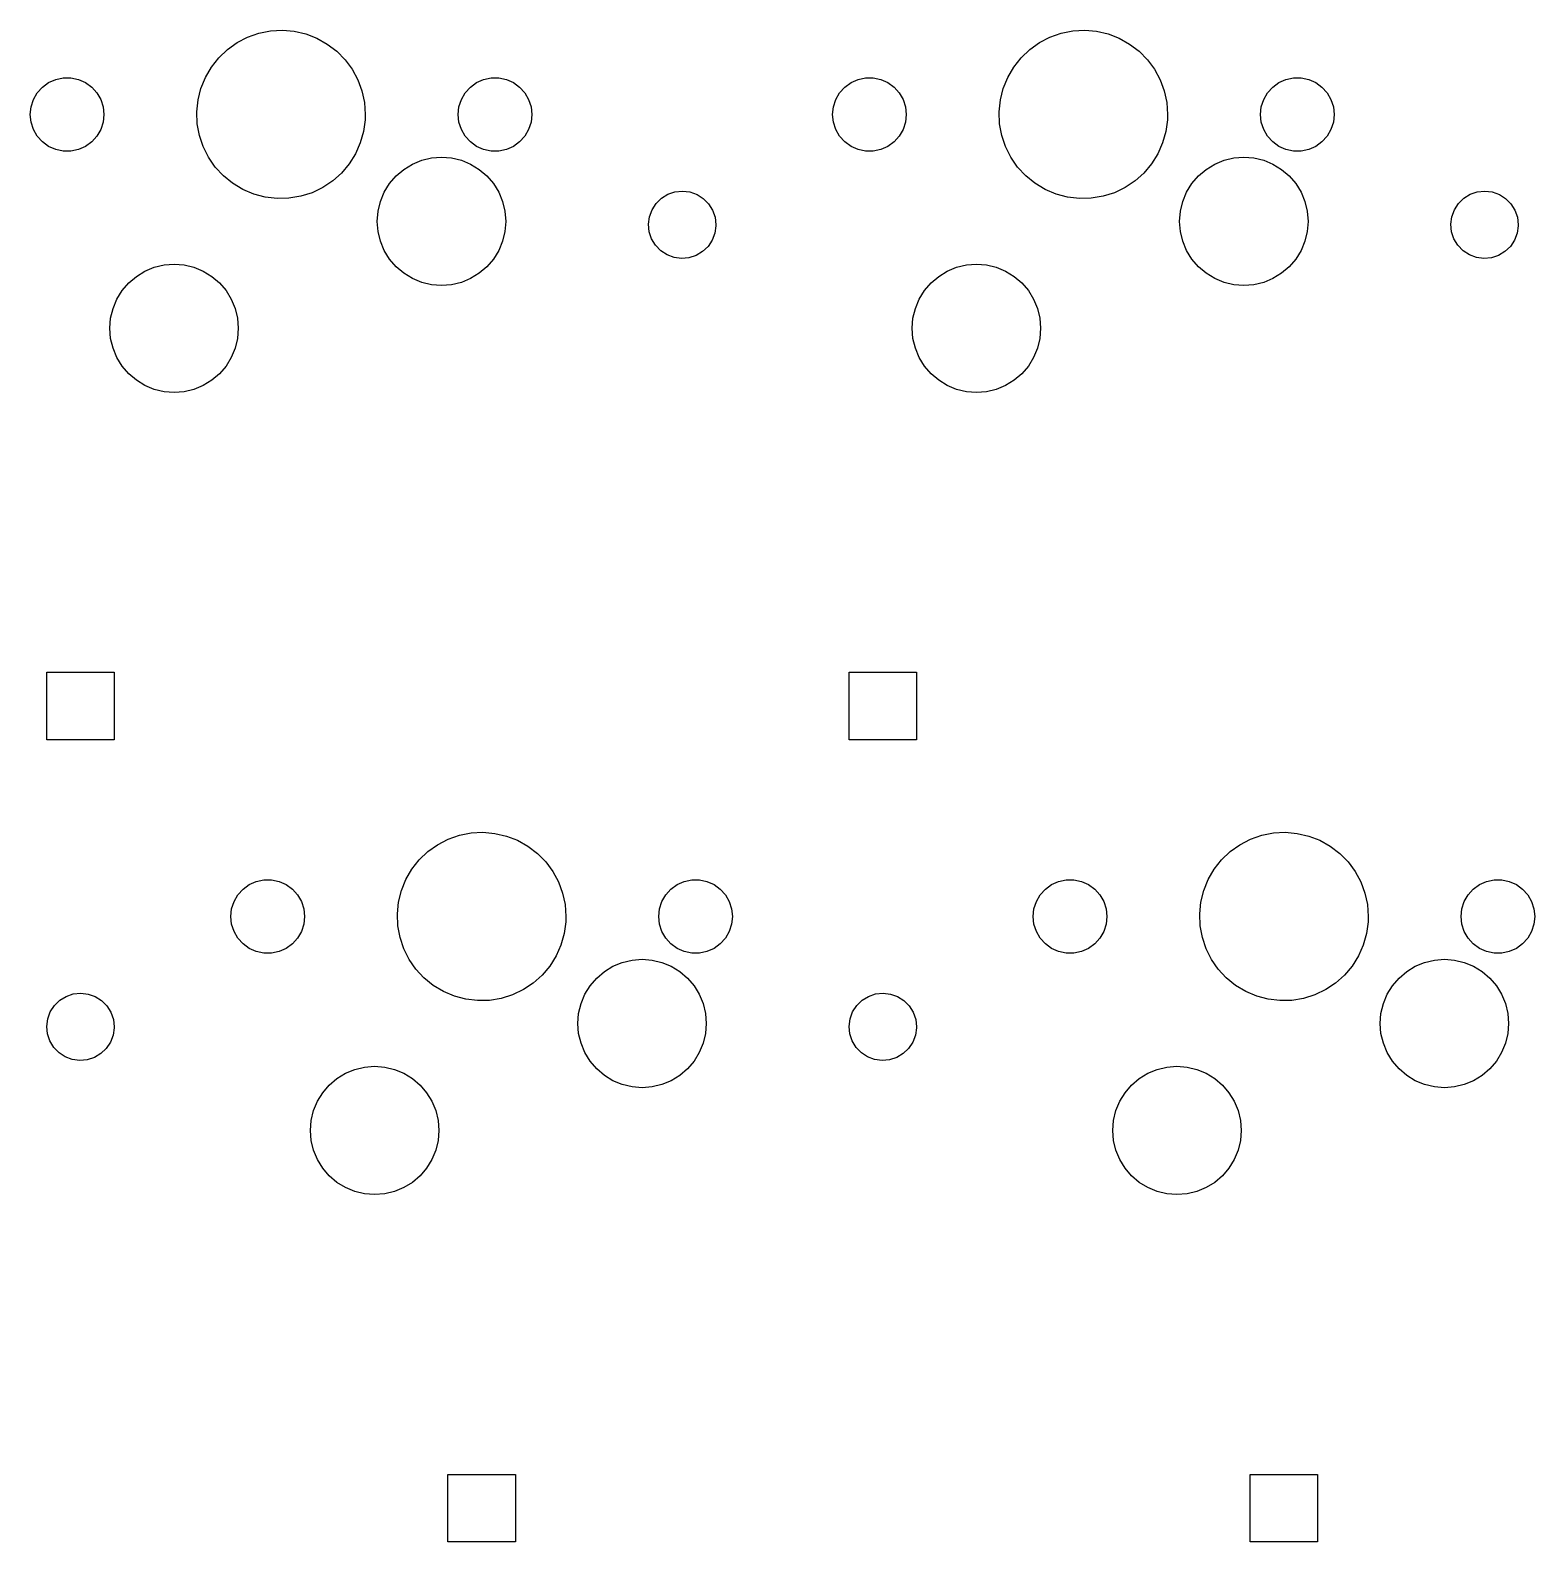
# Model space of a CAD drawing. Extents: x 64 to 386, y -179 to -50.
# Drawn here: x 180.85 to 216.58, y -113.75 to -77.85 of the extents above; entities that cross this region are included whole.
import ezdxf

# ---------------------------------------------------------------- set-up
doc = ezdxf.new("R2010")
doc.units = 0
doc.layers.add('BLACK', color=7, linetype='CONTINUOUS')

msp = doc.modelspace()

# ---------------------------------------------------------------- linework, layer by layer
at = {"layer": 'BLACK', "linetype": 'CONTINUOUS'}
for p, q in [((186.282, -77.9209), (186.559, -77.8658)), ((186.559, -77.8658), (186.841, -77.8502)), ((186.841, -77.8502), (187.123, -77.8746)), ((187.123, -77.8746), (187.398, -77.9384)), ((205.332, -77.9209), (205.609, -77.8658)), ((205.609, -77.8658), (205.891, -77.8502)), ((205.891, -77.8502), (206.173, -77.8746)), ((206.173, -77.8746), (206.448, -77.9384)), ((185.535, -78.309), (185.765, -78.1447)), ((185.765, -78.1447), (186.016, -78.0145)), ((186.016, -78.0145), (186.282, -77.9209)), ((187.398, -77.9384), (187.662, -78.0403)), ((187.662, -78.0403), (187.908, -78.1784)), ((187.908, -78.1784), (188.133, -78.3498)), ((204.585, -78.309), (204.815, -78.1447)), ((204.815, -78.1447), (205.066, -78.0145)), ((205.066, -78.0145), (205.332, -77.9209)), ((206.448, -77.9384), (206.712, -78.0403)), ((206.712, -78.0403), (206.958, -78.1784)), ((206.958, -78.1784), (207.183, -78.3498)), ((185.156, -78.7258), (185.331, -78.504)), ((185.331, -78.504), (185.535, -78.309)), ((188.133, -78.3498), (188.331, -78.5511)), ((188.331, -78.5511), (188.499, -78.7783)), ((204.206, -78.7258), (204.381, -78.504)), ((204.381, -78.504), (204.585, -78.309)), ((207.183, -78.3498), (207.381, -78.5511)), ((207.381, -78.5511), (207.549, -78.7783)), ((184.908, -79.232), (185.014, -78.9701)), ((185.014, -78.9701), (185.156, -78.7258)), ((188.499, -78.7783), (188.633, -79.027)), ((203.958, -79.232), (204.064, -78.9701)), ((204.064, -78.9701), (204.206, -78.7258)), ((207.549, -78.7783), (207.683, -79.027)), ((180.931, -79.4941), (181.022, -79.3357)), ((181.022, -79.3357), (181.145, -79.1997)), ((181.145, -79.1997), (181.292, -79.0922)), ((181.292, -79.0922), (181.46, -79.0178)), ((181.46, -79.0178), (181.639, -78.9798)), ((181.639, -78.9798), (181.821, -78.9798)), ((181.821, -78.9798), (182, -79.0178)), ((182, -79.0178), (182.167, -79.0922)), ((182.167, -79.0922), (182.315, -79.1997)), ((182.315, -79.1997), (182.438, -79.3357)), ((182.438, -79.3357), (182.529, -79.4941)), ((184.84, -79.5061), (184.908, -79.232)), ((188.633, -79.027), (188.731, -79.292)), ((188.731, -79.292), (188.79, -79.5682)), ((191.091, -79.4941), (191.182, -79.3357)), ((191.182, -79.3357), (191.305, -79.1997)), ((191.305, -79.1997), (191.452, -79.0922)), ((191.452, -79.0922), (191.62, -79.0178)), ((191.62, -79.0178), (191.799, -78.9798)), ((191.799, -78.9798), (191.981, -78.9798)), ((191.981, -78.9798), (192.16, -79.0178)), ((192.16, -79.0178), (192.327, -79.0922)), ((192.327, -79.0922), (192.475, -79.1997)), ((192.475, -79.1997), (192.598, -79.3357)), ((192.598, -79.3357), (192.689, -79.4941)), ((199.981, -79.4941), (200.072, -79.3357)), ((200.072, -79.3357), (200.195, -79.1997)), ((200.195, -79.1997), (200.343, -79.0922)), ((200.343, -79.0922), (200.51, -79.0178)), ((200.51, -79.0178), (200.689, -78.9798)), ((200.689, -78.9798), (200.871, -78.9798)), ((200.871, -78.9798), (201.05, -79.0178)), ((201.05, -79.0178), (201.218, -79.0922)), ((201.218, -79.0922), (201.365, -79.1997)), ((201.365, -79.1997), (201.488, -79.3357)), ((201.488, -79.3357), (201.579, -79.4941)), ((203.89, -79.5061), (203.958, -79.232)), ((207.683, -79.027), (207.781, -79.292)), ((207.781, -79.292), (207.84, -79.5682)), ((210.141, -79.4941), (210.232, -79.3357)), ((210.232, -79.3357), (210.355, -79.1997)), ((210.355, -79.1997), (210.502, -79.0922)), ((210.502, -79.0922), (210.67, -79.0178)), ((210.67, -79.0178), (210.849, -78.9798)), ((210.849, -78.9798), (211.031, -78.9798)), ((211.031, -78.9798), (211.21, -79.0178)), ((211.21, -79.0178), (211.377, -79.0922)), ((211.377, -79.0922), (211.525, -79.1997)), ((211.525, -79.1997), (211.648, -79.3357)), ((211.648, -79.3357), (211.739, -79.4941)), ((180.855, -79.85), (180.874, -79.6681)), ((180.874, -79.6681), (180.931, -79.4941)), ((182.529, -79.4941), (182.586, -79.6681)), ((182.586, -79.6681), (182.605, -79.85)), ((184.811, -79.7872), (184.84, -79.5061)), ((188.79, -79.5682), (188.81, -79.85)), ((191.015, -79.85), (191.034, -79.6681)), ((191.034, -79.6681), (191.091, -79.4941)), ((192.689, -79.4941), (192.746, -79.6681)), ((192.746, -79.6681), (192.765, -79.85)), ((199.905, -79.85), (199.924, -79.6681)), ((199.924, -79.6681), (199.981, -79.4941)), ((201.579, -79.4941), (201.636, -79.6681)), ((201.636, -79.6681), (201.655, -79.85)), ((203.861, -79.7872), (203.89, -79.5061)), ((207.84, -79.5682), (207.86, -79.85)), ((210.065, -79.85), (210.084, -79.6681)), ((210.084, -79.6681), (210.141, -79.4941)), ((211.739, -79.4941), (211.796, -79.6681)), ((211.796, -79.6681), (211.815, -79.85)), ((180.874, -80.0319), (180.855, -79.85)), ((180.931, -80.2059), (180.874, -80.0319)), ((182.586, -80.0319), (182.529, -80.2059)), ((182.605, -79.85), (182.586, -80.0319)), ((184.822, -80.0695), (184.811, -79.7872)), ((188.806, -79.9756), (188.768, -80.2556)), ((188.81, -79.85), (188.806, -79.9756)), ((191.034, -80.0319), (191.015, -79.85)), ((191.091, -80.2059), (191.034, -80.0319)), ((192.746, -80.0319), (192.689, -80.2059)), ((192.765, -79.85), (192.746, -80.0319)), ((199.924, -80.0319), (199.905, -79.85)), ((199.981, -80.2059), (199.924, -80.0319)), ((201.636, -80.0319), (201.579, -80.2059)), ((201.655, -79.85), (201.636, -80.0319)), ((203.872, -80.0695), (203.861, -79.7872)), ((207.856, -79.9756), (207.818, -80.2556)), ((207.86, -79.85), (207.856, -79.9756)), ((210.084, -80.0319), (210.065, -79.85)), ((210.141, -80.2059), (210.084, -80.0319)), ((211.796, -80.0319), (211.739, -80.2059)), ((211.815, -79.85), (211.796, -80.0319)), ((181.022, -80.3643), (180.931, -80.2059)), ((181.145, -80.5003), (181.022, -80.3643)), ((182.438, -80.3643), (182.315, -80.5003)), ((182.529, -80.2059), (182.438, -80.3643)), ((184.873, -80.3474), (184.822, -80.0695)), ((184.962, -80.6154), (184.873, -80.3474)), ((188.768, -80.2556), (188.692, -80.5275)), ((191.182, -80.3643), (191.091, -80.2059)), ((191.305, -80.5003), (191.182, -80.3643)), ((192.598, -80.3643), (192.475, -80.5003)), ((192.689, -80.2059), (192.598, -80.3643)), ((200.072, -80.3643), (199.981, -80.2059)), ((200.195, -80.5003), (200.072, -80.3643)), ((201.488, -80.3643), (201.365, -80.5003)), ((201.579, -80.2059), (201.488, -80.3643)), ((203.923, -80.3474), (203.872, -80.0695)), ((204.012, -80.6154), (203.923, -80.3474)), ((207.818, -80.2556), (207.742, -80.5275)), ((210.232, -80.3643), (210.141, -80.2059)), ((210.355, -80.5003), (210.232, -80.3643)), ((211.648, -80.3643), (211.525, -80.5003)), ((211.739, -80.2059), (211.648, -80.3643)), ((181.292, -80.6078), (181.145, -80.5003)), ((181.46, -80.6822), (181.292, -80.6078)), ((181.639, -80.7202), (181.46, -80.6822)), ((181.821, -80.7202), (181.639, -80.7202)), ((182, -80.6822), (181.821, -80.7202)), ((182.167, -80.6078), (182, -80.6822)), ((182.315, -80.5003), (182.167, -80.6078)), ((185.089, -80.8681), (184.962, -80.6154)), ((188.692, -80.5275), (188.578, -80.7859)), ((191.452, -80.6078), (191.305, -80.5003)), ((191.62, -80.6822), (191.452, -80.6078)), ((191.799, -80.7202), (191.62, -80.6822)), ((191.981, -80.7202), (191.799, -80.7202)), ((192.16, -80.6822), (191.981, -80.7202)), ((192.327, -80.6078), (192.16, -80.6822)), ((192.475, -80.5003), (192.327, -80.6078)), ((200.343, -80.6078), (200.195, -80.5003)), ((200.51, -80.6822), (200.343, -80.6078)), ((200.689, -80.7202), (200.51, -80.6822)), ((200.871, -80.7202), (200.689, -80.7202)), ((201.05, -80.6822), (200.871, -80.7202)), ((201.218, -80.6078), (201.05, -80.6822)), ((201.365, -80.5003), (201.218, -80.6078)), ((204.139, -80.8681), (204.012, -80.6154)), ((207.742, -80.5275), (207.628, -80.7859)), ((210.502, -80.6078), (210.355, -80.5003)), ((210.67, -80.6822), (210.502, -80.6078)), ((210.849, -80.7202), (210.67, -80.6822)), ((211.031, -80.7202), (210.849, -80.7202)), ((211.21, -80.6822), (211.031, -80.7202)), ((211.377, -80.6078), (211.21, -80.6822)), ((211.525, -80.5003), (211.377, -80.6078)), ((185.249, -81.1005), (185.089, -80.8681)), ((185.441, -81.3079), (185.249, -81.1005)), ((188.428, -81.0256), (188.246, -81.2418)), ((188.578, -80.7859), (188.428, -81.0256)), ((189.724, -81.1562), (189.928, -81.0312)), ((189.928, -81.0312), (190.149, -80.9396)), ((190.149, -80.9396), (190.381, -80.8838)), ((190.381, -80.8838), (190.62, -80.865)), ((190.62, -80.865), (190.859, -80.8838)), ((190.859, -80.8838), (191.091, -80.9396)), ((191.091, -80.9396), (191.312, -81.0312)), ((191.312, -81.0312), (191.516, -81.1562)), ((204.299, -81.1005), (204.139, -80.8681)), ((204.491, -81.3079), (204.299, -81.1005)), ((207.478, -81.0256), (207.296, -81.2418)), ((207.628, -80.7859), (207.478, -81.0256)), ((208.774, -81.1562), (208.978, -81.0312)), ((208.978, -81.0312), (209.199, -80.9396)), ((209.199, -80.9396), (209.431, -80.8838)), ((209.431, -80.8838), (209.67, -80.865)), ((209.67, -80.865), (209.909, -80.8838)), ((209.909, -80.8838), (210.141, -80.9396)), ((210.141, -80.9396), (210.362, -81.0312)), ((210.362, -81.0312), (210.566, -81.1562)), ((185.66, -81.4863), (185.441, -81.3079)), ((185.902, -81.632), (185.66, -81.4863)), ((188.036, -81.4303), (187.801, -81.5873)), ((188.246, -81.2418), (188.036, -81.4303)), ((189.386, -81.4936), (189.542, -81.3117)), ((189.542, -81.3117), (189.724, -81.1562)), ((191.516, -81.1562), (191.698, -81.3117)), ((191.698, -81.3117), (191.854, -81.4936)), ((204.71, -81.4863), (204.491, -81.3079)), ((204.952, -81.632), (204.71, -81.4863)), ((207.086, -81.4303), (206.851, -81.5873)), ((207.296, -81.2418), (207.086, -81.4303)), ((208.436, -81.4936), (208.592, -81.3117)), ((208.592, -81.3117), (208.774, -81.1562)), ((210.566, -81.1562), (210.748, -81.3117)), ((210.748, -81.3117), (210.904, -81.4936)), ((186.162, -81.7422), (185.902, -81.632)), ((186.435, -81.8146), (186.162, -81.7422)), ((186.716, -81.8478), (186.435, -81.8146)), ((186.998, -81.8411), (186.716, -81.8478)), ((187.277, -81.7947), (186.998, -81.8411)), ((187.546, -81.7096), (187.277, -81.7947)), ((187.801, -81.5873), (187.546, -81.7096)), ((189.17, -81.9187), (189.261, -81.6977)), ((189.261, -81.6977), (189.386, -81.4936)), ((191.854, -81.4936), (191.979, -81.6977)), ((191.979, -81.6977), (192.07, -81.9187)), ((195.715, -81.9644), (195.842, -81.8396)), ((195.842, -81.8396), (195.994, -81.7461)), ((195.994, -81.7461), (196.163, -81.6887)), ((196.163, -81.6887), (196.341, -81.67)), ((196.341, -81.67), (196.518, -81.6911)), ((196.518, -81.6911), (196.686, -81.751)), ((196.686, -81.751), (196.836, -81.8465)), ((196.836, -81.8465), (196.962, -81.9731)), ((205.212, -81.7422), (204.952, -81.632)), ((205.485, -81.8146), (205.212, -81.7422)), ((205.766, -81.8478), (205.485, -81.8146)), ((206.048, -81.8411), (205.766, -81.8478)), ((206.327, -81.7947), (206.048, -81.8411)), ((206.596, -81.7096), (206.327, -81.7947)), ((206.851, -81.5873), (206.596, -81.7096)), ((208.22, -81.9187), (208.311, -81.6977)), ((208.311, -81.6977), (208.436, -81.4936)), ((210.904, -81.4936), (211.029, -81.6977)), ((211.029, -81.6977), (211.12, -81.9187)), ((214.765, -81.9644), (214.892, -81.8396)), ((214.892, -81.8396), (215.044, -81.7461)), ((215.044, -81.7461), (215.213, -81.6887)), ((215.213, -81.6887), (215.391, -81.67)), ((215.391, -81.67), (215.568, -81.6911)), ((215.568, -81.6911), (215.736, -81.751)), ((215.736, -81.751), (215.886, -81.8465)), ((215.886, -81.8465), (216.012, -81.9731)), ((189.095, -82.39), (189.114, -82.1514)), ((189.114, -82.1514), (189.17, -81.9187)), ((192.07, -81.9187), (192.126, -82.1514)), ((192.126, -82.1514), (192.145, -82.39)), ((195.557, -82.2819), (195.618, -82.1143)), ((195.618, -82.1143), (195.715, -81.9644)), ((196.962, -81.9731), (197.056, -82.1243)), ((197.056, -82.1243), (197.115, -82.2928)), ((208.145, -82.39), (208.164, -82.1514)), ((208.164, -82.1514), (208.22, -81.9187)), ((211.12, -81.9187), (211.176, -82.1514)), ((211.176, -82.1514), (211.195, -82.39)), ((214.607, -82.2819), (214.668, -82.1143)), ((214.668, -82.1143), (214.765, -81.9644)), ((216.012, -81.9731), (216.106, -82.1243)), ((216.106, -82.1243), (216.165, -82.2928)), ((189.114, -82.6286), (189.095, -82.39)), ((192.145, -82.39), (192.126, -82.6286)), ((195.535, -82.4588), (195.557, -82.2819)), ((195.552, -82.6363), (195.535, -82.4588)), ((197.135, -82.4923), (197.11, -82.669)), ((197.115, -82.2928), (197.135, -82.47)), ((197.135, -82.47), (197.135, -82.4923)), ((208.164, -82.6286), (208.145, -82.39)), ((211.195, -82.39), (211.176, -82.6286)), ((214.585, -82.4588), (214.607, -82.2819)), ((214.602, -82.6363), (214.585, -82.4588)), ((216.185, -82.4923), (216.16, -82.669)), ((216.165, -82.2928), (216.185, -82.47)), ((216.185, -82.47), (216.185, -82.4923)), ((189.17, -82.8613), (189.114, -82.6286)), ((189.261, -83.0823), (189.17, -82.8613)), ((192.07, -82.8613), (191.979, -83.0823)), ((192.126, -82.6286), (192.07, -82.8613)), ((195.609, -82.8056), (195.552, -82.6363)), ((195.701, -82.9581), (195.609, -82.8056)), ((197.047, -82.8357), (196.948, -82.9842)), ((197.11, -82.669), (197.047, -82.8357)), ((208.22, -82.8613), (208.164, -82.6286)), ((208.311, -83.0823), (208.22, -82.8613)), ((211.12, -82.8613), (211.029, -83.0823)), ((211.176, -82.6286), (211.12, -82.8613)), ((214.659, -82.8056), (214.602, -82.6363)), ((214.751, -82.9581), (214.659, -82.8056)), ((216.097, -82.8357), (215.998, -82.9842)), ((216.16, -82.669), (216.097, -82.8357)), ((189.386, -83.2864), (189.261, -83.0823)), ((189.542, -83.4683), (189.386, -83.2864)), ((191.854, -83.2864), (191.698, -83.4683)), ((191.979, -83.0823), (191.854, -83.2864)), ((195.825, -83.0864), (195.701, -82.9581)), ((195.974, -83.1841), (195.825, -83.0864)), ((196.141, -83.2462), (195.974, -83.1841)), ((196.318, -83.2698), (196.141, -83.2462)), ((196.496, -83.2537), (196.318, -83.2698)), ((196.665, -83.1985), (196.496, -83.2537)), ((196.819, -83.1072), (196.665, -83.1985)), ((196.948, -82.9842), (196.819, -83.1072)), ((208.436, -83.2864), (208.311, -83.0823)), ((208.592, -83.4683), (208.436, -83.2864)), ((210.904, -83.2864), (210.748, -83.4683)), ((211.029, -83.0823), (210.904, -83.2864)), ((214.875, -83.0864), (214.751, -82.9581)), ((215.024, -83.1841), (214.875, -83.0864)), ((215.191, -83.2462), (215.024, -83.1841)), ((215.368, -83.2698), (215.191, -83.2462)), ((215.546, -83.2537), (215.368, -83.2698)), ((215.715, -83.1985), (215.546, -83.2537)), ((215.869, -83.1072), (215.715, -83.1985)), ((215.998, -82.9842), (215.869, -83.1072)), ((183.374, -83.6962), (183.578, -83.5712)), ((183.578, -83.5712), (183.799, -83.4796)), ((183.799, -83.4796), (184.031, -83.4238)), ((184.031, -83.4238), (184.27, -83.405)), ((184.27, -83.405), (184.509, -83.4238)), ((184.509, -83.4238), (184.741, -83.4796)), ((184.741, -83.4796), (184.962, -83.5712)), ((184.962, -83.5712), (185.166, -83.6962)), ((189.724, -83.6238), (189.542, -83.4683)), ((189.928, -83.7488), (189.724, -83.6238)), ((191.516, -83.6238), (191.312, -83.7488)), ((191.698, -83.4683), (191.516, -83.6238)), ((202.424, -83.6962), (202.628, -83.5712)), ((202.628, -83.5712), (202.849, -83.4796)), ((202.849, -83.4796), (203.081, -83.4238)), ((203.081, -83.4238), (203.32, -83.405)), ((203.32, -83.405), (203.559, -83.4238)), ((203.559, -83.4238), (203.791, -83.4796)), ((203.791, -83.4796), (204.012, -83.5712)), ((204.012, -83.5712), (204.216, -83.6962)), ((208.774, -83.6238), (208.592, -83.4683)), ((208.978, -83.7488), (208.774, -83.6238)), ((210.566, -83.6238), (210.362, -83.7488)), ((210.748, -83.4683), (210.566, -83.6238)), ((183.036, -84.0336), (183.192, -83.8517)), ((183.192, -83.8517), (183.374, -83.6962)), ((185.166, -83.6962), (185.348, -83.8517)), ((185.348, -83.8517), (185.504, -84.0336)), ((190.149, -83.8404), (189.928, -83.7488)), ((190.381, -83.8962), (190.149, -83.8404)), ((190.62, -83.915), (190.381, -83.8962)), ((190.859, -83.8962), (190.62, -83.915)), ((191.091, -83.8404), (190.859, -83.8962)), ((191.312, -83.7488), (191.091, -83.8404)), ((202.086, -84.0336), (202.242, -83.8517)), ((202.242, -83.8517), (202.424, -83.6962)), ((204.216, -83.6962), (204.398, -83.8517)), ((204.398, -83.8517), (204.554, -84.0336)), ((209.199, -83.8404), (208.978, -83.7488)), ((209.431, -83.8962), (209.199, -83.8404)), ((209.67, -83.915), (209.431, -83.8962)), ((209.909, -83.8962), (209.67, -83.915)), ((210.141, -83.8404), (209.909, -83.8962)), ((210.362, -83.7488), (210.141, -83.8404)), ((182.82, -84.4587), (182.911, -84.2377)), ((182.911, -84.2377), (183.036, -84.0336)), ((185.504, -84.0336), (185.629, -84.2377)), ((185.629, -84.2377), (185.72, -84.4587)), ((201.87, -84.4587), (201.961, -84.2377)), ((201.961, -84.2377), (202.086, -84.0336)), ((204.554, -84.0336), (204.679, -84.2377)), ((204.679, -84.2377), (204.77, -84.4587)), ((182.745, -84.93), (182.764, -84.6914)), ((182.764, -84.6914), (182.82, -84.4587)), ((185.72, -84.4587), (185.776, -84.6914)), ((185.776, -84.6914), (185.795, -84.93)), ((201.795, -84.93), (201.814, -84.6914)), ((201.814, -84.6914), (201.87, -84.4587)), ((204.77, -84.4587), (204.826, -84.6914)), ((204.826, -84.6914), (204.845, -84.93)), ((182.764, -85.1686), (182.745, -84.93)), ((185.795, -84.93), (185.776, -85.1686)), ((201.814, -85.1686), (201.795, -84.93)), ((204.845, -84.93), (204.826, -85.1686)), ((182.82, -85.4013), (182.764, -85.1686)), ((182.911, -85.6223), (182.82, -85.4013)), ((185.72, -85.4013), (185.629, -85.6223)), ((185.776, -85.1686), (185.72, -85.4013)), ((201.87, -85.4013), (201.814, -85.1686)), ((201.961, -85.6223), (201.87, -85.4013)), ((204.77, -85.4013), (204.679, -85.6223)), ((204.826, -85.1686), (204.77, -85.4013)), ((183.036, -85.8264), (182.911, -85.6223)), ((185.629, -85.6223), (185.504, -85.8264)), ((202.086, -85.8264), (201.961, -85.6223)), ((204.679, -85.6223), (204.554, -85.8264)), ((183.192, -86.0083), (183.036, -85.8264)), ((183.374, -86.1638), (183.192, -86.0083)), ((185.348, -86.0083), (185.166, -86.1638)), ((185.504, -85.8264), (185.348, -86.0083)), ((202.242, -86.0083), (202.086, -85.8264)), ((202.424, -86.1638), (202.242, -86.0083)), ((204.398, -86.0083), (204.216, -86.1638)), ((204.554, -85.8264), (204.398, -86.0083)), ((183.578, -86.2888), (183.374, -86.1638)), ((183.799, -86.3804), (183.578, -86.2888)), ((184.031, -86.4362), (183.799, -86.3804)), ((184.27, -86.455), (184.031, -86.4362)), ((184.509, -86.4362), (184.27, -86.455)), ((184.741, -86.3804), (184.509, -86.4362)), ((184.962, -86.2888), (184.741, -86.3804)), ((185.166, -86.1638), (184.962, -86.2888)), ((202.628, -86.2888), (202.424, -86.1638)), ((202.849, -86.3804), (202.628, -86.2888)), ((203.081, -86.4362), (202.849, -86.3804)), ((203.32, -86.455), (203.081, -86.4362)), ((203.559, -86.4362), (203.32, -86.455)), ((203.791, -86.3804), (203.559, -86.4362)), ((204.012, -86.2888), (203.791, -86.3804)), ((204.216, -86.1638), (204.012, -86.2888)), ((181.248, -94.7), (181.248, -93.1)), ((181.248, -93.1), (182.847, -93.1)), ((182.847, -93.1), (182.847, -94.7)), ((200.297, -94.7), (200.297, -93.1)), ((200.297, -93.1), (201.897, -93.1)), ((201.897, -93.1), (201.897, -94.7)), ((182.847, -94.7), (181.248, -94.7)), ((201.897, -94.7), (200.297, -94.7)), ((191.045, -96.9709), (191.322, -96.9158)), ((191.322, -96.9158), (191.604, -96.9002)), ((191.604, -96.9002), (191.885, -96.9246)), ((191.885, -96.9246), (192.161, -96.9884)), ((210.095, -96.9709), (210.372, -96.9158)), ((210.372, -96.9158), (210.654, -96.9002)), ((210.654, -96.9002), (210.935, -96.9246)), ((210.935, -96.9246), (211.211, -96.9884)), ((190.298, -97.359), (190.528, -97.1947)), ((190.528, -97.1947), (190.778, -97.0645)), ((190.778, -97.0645), (191.045, -96.9709)), ((192.161, -96.9884), (192.424, -97.0903)), ((192.424, -97.0903), (192.671, -97.2284)), ((192.671, -97.2284), (192.895, -97.3998)), ((209.348, -97.359), (209.578, -97.1947)), ((209.578, -97.1947), (209.828, -97.0645)), ((209.828, -97.0645), (210.095, -96.9709)), ((211.211, -96.9884), (211.474, -97.0903)), ((211.474, -97.0903), (211.721, -97.2284)), ((211.721, -97.2284), (211.945, -97.3998)), ((189.918, -97.7758), (190.093, -97.554)), ((190.093, -97.554), (190.298, -97.359)), ((192.895, -97.3998), (193.093, -97.6011)), ((193.093, -97.6011), (193.261, -97.8283)), ((208.968, -97.7758), (209.143, -97.554)), ((209.143, -97.554), (209.348, -97.359)), ((211.945, -97.3998), (212.143, -97.6011)), ((212.143, -97.6011), (212.311, -97.8283)), ((189.776, -98.0201), (189.918, -97.7758)), ((193.261, -97.8283), (193.395, -98.077)), ((208.826, -98.0201), (208.968, -97.7758)), ((212.311, -97.8283), (212.445, -98.077)), ((185.785, -98.3857), (185.907, -98.2497)), ((185.907, -98.2497), (186.055, -98.1422)), ((186.055, -98.1422), (186.222, -98.0678)), ((186.222, -98.0678), (186.401, -98.0298)), ((186.401, -98.0298), (186.584, -98.0298)), ((186.584, -98.0298), (186.763, -98.0678)), ((186.763, -98.0678), (186.93, -98.1422)), ((186.93, -98.1422), (187.078, -98.2497)), ((187.078, -98.2497), (187.2, -98.3857)), ((189.602, -98.5561), (189.67, -98.282)), ((189.67, -98.282), (189.776, -98.0201)), ((193.395, -98.077), (193.493, -98.342)), ((193.493, -98.342), (193.553, -98.6182)), ((195.945, -98.3857), (196.067, -98.2497)), ((196.067, -98.2497), (196.215, -98.1422)), ((196.215, -98.1422), (196.382, -98.0678)), ((196.382, -98.0678), (196.561, -98.0298)), ((196.561, -98.0298), (196.744, -98.0298)), ((196.744, -98.0298), (196.923, -98.0678)), ((196.923, -98.0678), (197.09, -98.1422)), ((197.09, -98.1422), (197.238, -98.2497)), ((197.238, -98.2497), (197.36, -98.3857)), ((204.835, -98.3857), (204.957, -98.2497)), ((204.957, -98.2497), (205.105, -98.1422)), ((205.105, -98.1422), (205.272, -98.0678)), ((205.272, -98.0678), (205.451, -98.0298)), ((205.451, -98.0298), (205.634, -98.0298)), ((205.634, -98.0298), (205.813, -98.0678)), ((205.813, -98.0678), (205.98, -98.1422)), ((205.98, -98.1422), (206.128, -98.2497)), ((206.128, -98.2497), (206.25, -98.3857)), ((208.652, -98.5561), (208.72, -98.282)), ((208.72, -98.282), (208.826, -98.0201)), ((212.445, -98.077), (212.543, -98.342)), ((212.543, -98.342), (212.603, -98.6182)), ((214.995, -98.3857), (215.117, -98.2497)), ((215.117, -98.2497), (215.265, -98.1422)), ((215.265, -98.1422), (215.432, -98.0678)), ((215.432, -98.0678), (215.611, -98.0298)), ((215.611, -98.0298), (215.794, -98.0298)), ((215.794, -98.0298), (215.973, -98.0678)), ((215.973, -98.0678), (216.14, -98.1422)), ((216.14, -98.1422), (216.288, -98.2497)), ((216.288, -98.2497), (216.41, -98.3857)), ((185.617, -98.9), (185.637, -98.7181)), ((185.637, -98.7181), (185.693, -98.5441)), ((185.693, -98.5441), (185.785, -98.3857)), ((187.2, -98.3857), (187.292, -98.5441)), ((187.292, -98.5441), (187.348, -98.7181)), ((187.348, -98.7181), (187.367, -98.9)), ((189.573, -98.8372), (189.602, -98.5561)), ((193.553, -98.6182), (193.572, -98.9)), ((195.778, -98.9), (195.797, -98.7181)), ((195.797, -98.7181), (195.853, -98.5441)), ((195.853, -98.5441), (195.945, -98.3857)), ((197.36, -98.3857), (197.452, -98.5441)), ((197.452, -98.5441), (197.508, -98.7181)), ((197.508, -98.7181), (197.528, -98.9)), ((204.667, -98.9), (204.687, -98.7181)), ((204.687, -98.7181), (204.743, -98.5441)), ((204.743, -98.5441), (204.835, -98.3857)), ((206.25, -98.3857), (206.342, -98.5441)), ((206.342, -98.5441), (206.398, -98.7181)), ((206.398, -98.7181), (206.417, -98.9)), ((208.623, -98.8372), (208.652, -98.5561)), ((212.603, -98.6182), (212.623, -98.9)), ((214.827, -98.9), (214.847, -98.7181)), ((214.847, -98.7181), (214.903, -98.5441)), ((214.903, -98.5441), (214.995, -98.3857)), ((216.41, -98.3857), (216.502, -98.5441)), ((216.502, -98.5441), (216.558, -98.7181)), ((216.558, -98.7181), (216.577, -98.9)), ((185.637, -99.0819), (185.617, -98.9)), ((185.693, -99.2559), (185.637, -99.0819)), ((187.348, -99.0819), (187.292, -99.2559)), ((187.367, -98.9), (187.348, -99.0819)), ((189.585, -99.1195), (189.573, -98.8372)), ((193.569, -99.0256), (193.531, -99.3056)), ((193.572, -98.9), (193.569, -99.0256)), ((195.797, -99.0819), (195.778, -98.9)), ((195.853, -99.2559), (195.797, -99.0819)), ((197.508, -99.0819), (197.452, -99.2559)), ((197.528, -98.9), (197.508, -99.0819)), ((204.687, -99.0819), (204.667, -98.9)), ((204.743, -99.2559), (204.687, -99.0819)), ((206.398, -99.0819), (206.342, -99.2559)), ((206.417, -98.9), (206.398, -99.0819)), ((208.635, -99.1195), (208.623, -98.8372)), ((212.619, -99.0256), (212.581, -99.3056)), ((212.623, -98.9), (212.619, -99.0256)), ((214.847, -99.0819), (214.827, -98.9)), ((214.903, -99.2559), (214.847, -99.0819)), ((216.558, -99.0819), (216.502, -99.2559)), ((216.577, -98.9), (216.558, -99.0819)), ((185.785, -99.4143), (185.693, -99.2559)), ((185.907, -99.5503), (185.785, -99.4143)), ((187.2, -99.4143), (187.078, -99.5503)), ((187.292, -99.2559), (187.2, -99.4143)), ((189.635, -99.3974), (189.585, -99.1195)), ((189.725, -99.6654), (189.635, -99.3974)), ((193.531, -99.3056), (193.454, -99.5775)), ((195.945, -99.4143), (195.853, -99.2559)), ((196.067, -99.5503), (195.945, -99.4143)), ((197.36, -99.4143), (197.238, -99.5503)), ((197.452, -99.2559), (197.36, -99.4143)), ((204.835, -99.4143), (204.743, -99.2559)), ((204.957, -99.5503), (204.835, -99.4143)), ((206.25, -99.4143), (206.128, -99.5503)), ((206.342, -99.2559), (206.25, -99.4143)), ((208.685, -99.3974), (208.635, -99.1195)), ((208.775, -99.6654), (208.685, -99.3974)), ((212.581, -99.3056), (212.504, -99.5775)), ((214.995, -99.4143), (214.903, -99.2559)), ((215.117, -99.5503), (214.995, -99.4143)), ((216.41, -99.4143), (216.288, -99.5503)), ((216.502, -99.2559), (216.41, -99.4143)), ((186.055, -99.6578), (185.907, -99.5503)), ((186.222, -99.7322), (186.055, -99.6578)), ((186.401, -99.7702), (186.222, -99.7322)), ((186.584, -99.7702), (186.401, -99.7702)), ((186.763, -99.7322), (186.584, -99.7702)), ((186.93, -99.6578), (186.763, -99.7322)), ((187.078, -99.5503), (186.93, -99.6578)), ((189.851, -99.9181), (189.725, -99.6654)), ((193.454, -99.5775), (193.34, -99.8359)), ((196.215, -99.6578), (196.067, -99.5503)), ((196.382, -99.7322), (196.215, -99.6578)), ((196.561, -99.7702), (196.382, -99.7322)), ((196.744, -99.7702), (196.561, -99.7702)), ((196.923, -99.7322), (196.744, -99.7702)), ((197.09, -99.6578), (196.923, -99.7322)), ((197.238, -99.5503), (197.09, -99.6578)), ((205.105, -99.6578), (204.957, -99.5503)), ((205.272, -99.7322), (205.105, -99.6578)), ((205.451, -99.7702), (205.272, -99.7322)), ((205.634, -99.7702), (205.451, -99.7702)), ((205.813, -99.7322), (205.634, -99.7702)), ((205.98, -99.6578), (205.813, -99.7322)), ((206.128, -99.5503), (205.98, -99.6578)), ((208.901, -99.9181), (208.775, -99.6654)), ((212.504, -99.5775), (212.39, -99.8359)), ((215.265, -99.6578), (215.117, -99.5503)), ((215.432, -99.7322), (215.265, -99.6578)), ((215.611, -99.7702), (215.432, -99.7322)), ((215.794, -99.7702), (215.611, -99.7702)), ((215.973, -99.7322), (215.794, -99.7702)), ((216.14, -99.6578), (215.973, -99.7322)), ((216.288, -99.5503), (216.14, -99.6578)), ((190.012, -100.15), (189.851, -99.9181)), ((190.203, -100.358), (190.012, -100.15)), ((193.191, -100.076), (193.009, -100.292)), ((193.34, -99.8359), (193.191, -100.076)), ((194.486, -100.206), (194.69, -100.081)), ((194.69, -100.081), (194.911, -99.9896)), ((194.911, -99.9896), (195.144, -99.9338)), ((195.144, -99.9338), (195.382, -99.915)), ((195.382, -99.915), (195.621, -99.9338)), ((195.621, -99.9338), (195.854, -99.9896)), ((195.854, -99.9896), (196.075, -100.081)), ((196.075, -100.081), (196.279, -100.206)), ((209.062, -100.15), (208.901, -99.9181)), ((209.253, -100.358), (209.062, -100.15)), ((212.241, -100.076), (212.059, -100.292)), ((212.39, -99.8359), (212.241, -100.076)), ((213.536, -100.206), (213.74, -100.081)), ((213.74, -100.081), (213.961, -99.9896)), ((213.961, -99.9896), (214.194, -99.9338)), ((214.194, -99.9338), (214.432, -99.915)), ((214.432, -99.915), (214.671, -99.9338)), ((214.671, -99.9338), (214.904, -99.9896)), ((214.904, -99.9896), (215.125, -100.081)), ((215.125, -100.081), (215.329, -100.206)), ((190.422, -100.536), (190.203, -100.358)), ((192.798, -100.48), (192.563, -100.637)), ((193.009, -100.292), (192.798, -100.48)), ((194.149, -100.544), (194.304, -100.362)), ((194.304, -100.362), (194.486, -100.206)), ((196.279, -100.206), (196.461, -100.362)), ((196.461, -100.362), (196.616, -100.544)), ((209.472, -100.536), (209.253, -100.358)), ((211.848, -100.48), (211.613, -100.637)), ((212.059, -100.292), (211.848, -100.48)), ((213.199, -100.544), (213.354, -100.362)), ((213.354, -100.362), (213.536, -100.206)), ((215.329, -100.206), (215.511, -100.362)), ((215.511, -100.362), (215.666, -100.544)), ((181.555, -100.89), (181.707, -100.796)), ((181.707, -100.796), (181.876, -100.739)), ((181.876, -100.739), (182.053, -100.72)), ((182.053, -100.72), (182.23, -100.741)), ((182.23, -100.741), (182.398, -100.801)), ((182.398, -100.801), (182.549, -100.897)), ((190.665, -100.682), (190.422, -100.536)), ((190.925, -100.792), (190.665, -100.682)), ((191.198, -100.865), (190.925, -100.792)), ((191.478, -100.898), (191.198, -100.865)), ((192.039, -100.845), (191.761, -100.891)), ((192.309, -100.76), (192.039, -100.845)), ((192.563, -100.637), (192.309, -100.76)), ((193.932, -100.969), (194.024, -100.748)), ((194.024, -100.748), (194.149, -100.544)), ((196.616, -100.544), (196.741, -100.748)), ((196.741, -100.748), (196.833, -100.969)), ((200.605, -100.89), (200.757, -100.796)), ((200.757, -100.796), (200.926, -100.739)), ((200.926, -100.739), (201.103, -100.72)), ((201.103, -100.72), (201.28, -100.741)), ((201.28, -100.741), (201.448, -100.801)), ((201.448, -100.801), (201.599, -100.897)), ((209.715, -100.682), (209.472, -100.536)), ((209.975, -100.792), (209.715, -100.682)), ((210.248, -100.865), (209.975, -100.792)), ((210.528, -100.898), (210.248, -100.865)), ((211.089, -100.845), (210.811, -100.891)), ((211.359, -100.76), (211.089, -100.845)), ((211.613, -100.637), (211.359, -100.76)), ((212.982, -100.969), (213.074, -100.748)), ((213.074, -100.748), (213.199, -100.544)), ((215.666, -100.544), (215.791, -100.748)), ((215.791, -100.748), (215.883, -100.969)), ((181.27, -101.332), (181.331, -101.164)), ((181.331, -101.164), (181.428, -101.014)), ((181.428, -101.014), (181.555, -100.89)), ((182.549, -100.897), (182.674, -101.023)), ((182.674, -101.023), (182.769, -101.174)), ((182.769, -101.174), (182.828, -101.343)), ((191.761, -100.891), (191.478, -100.898)), ((193.857, -101.44), (193.876, -101.201)), ((193.876, -101.201), (193.932, -100.969)), ((196.833, -100.969), (196.889, -101.201)), ((196.889, -101.201), (196.907, -101.44)), ((200.32, -101.332), (200.381, -101.164)), ((200.381, -101.164), (200.478, -101.014)), ((200.478, -101.014), (200.605, -100.89)), ((201.599, -100.897), (201.724, -101.023)), ((201.724, -101.023), (201.819, -101.174)), ((201.819, -101.174), (201.878, -101.343)), ((210.811, -100.891), (210.528, -100.898)), ((212.907, -101.44), (212.926, -101.201)), ((212.926, -101.201), (212.982, -100.969)), ((215.883, -100.969), (215.939, -101.201)), ((215.939, -101.201), (215.957, -101.44)), ((181.248, -101.509), (181.27, -101.332)), ((181.265, -101.686), (181.248, -101.509)), ((182.847, -101.542), (182.822, -101.719)), ((182.828, -101.343), (182.847, -101.52)), ((182.847, -101.52), (182.847, -101.542)), ((193.876, -101.679), (193.857, -101.44)), ((196.907, -101.44), (196.889, -101.679)), ((200.298, -101.509), (200.32, -101.332)), ((200.315, -101.686), (200.298, -101.509)), ((201.897, -101.542), (201.872, -101.719)), ((201.878, -101.343), (201.897, -101.52)), ((201.897, -101.52), (201.897, -101.542)), ((212.926, -101.679), (212.907, -101.44)), ((215.957, -101.44), (215.939, -101.679)), ((181.321, -101.856), (181.265, -101.686)), ((181.414, -102.008), (181.321, -101.856)), ((182.759, -101.886), (182.66, -102.034)), ((182.822, -101.719), (182.759, -101.886)), ((193.932, -101.911), (193.876, -101.679)), ((194.024, -102.132), (193.932, -101.911)), ((196.833, -101.911), (196.741, -102.132)), ((196.889, -101.679), (196.833, -101.911)), ((200.371, -101.856), (200.315, -101.686)), ((200.464, -102.008), (200.371, -101.856)), ((201.809, -101.886), (201.71, -102.034)), ((201.872, -101.719), (201.809, -101.886)), ((212.982, -101.911), (212.926, -101.679)), ((213.074, -102.132), (212.982, -101.911)), ((215.883, -101.911), (215.791, -102.132)), ((215.939, -101.679), (215.883, -101.911)), ((181.538, -102.136), (181.414, -102.008)), ((181.687, -102.234), (181.538, -102.136)), ((181.854, -102.296), (181.687, -102.234)), ((182.031, -102.32), (181.854, -102.296)), ((182.208, -102.304), (182.031, -102.32)), ((182.378, -102.249), (182.208, -102.304)), ((182.531, -102.157), (182.378, -102.249)), ((182.66, -102.034), (182.531, -102.157)), ((194.149, -102.336), (194.024, -102.132)), ((196.741, -102.132), (196.616, -102.336)), ((200.588, -102.136), (200.464, -102.008)), ((200.737, -102.234), (200.588, -102.136)), ((200.904, -102.296), (200.737, -102.234)), ((201.081, -102.32), (200.904, -102.296)), ((201.258, -102.304), (201.081, -102.32)), ((201.428, -102.249), (201.258, -102.304)), ((201.581, -102.157), (201.428, -102.249)), ((201.71, -102.034), (201.581, -102.157)), ((213.199, -102.336), (213.074, -102.132)), ((215.791, -102.132), (215.666, -102.336)), ((188.136, -102.746), (188.34, -102.621)), ((188.34, -102.621), (188.561, -102.53)), ((188.561, -102.53), (188.794, -102.474)), ((188.794, -102.474), (189.032, -102.455)), ((189.032, -102.455), (189.271, -102.474)), ((189.271, -102.474), (189.504, -102.53)), ((189.504, -102.53), (189.725, -102.621)), ((189.725, -102.621), (189.929, -102.746)), ((194.304, -102.518), (194.149, -102.336)), ((194.486, -102.674), (194.304, -102.518)), ((196.461, -102.518), (196.279, -102.674)), ((196.616, -102.336), (196.461, -102.518)), ((207.186, -102.746), (207.39, -102.621)), ((207.39, -102.621), (207.611, -102.53)), ((207.611, -102.53), (207.844, -102.474)), ((207.844, -102.474), (208.082, -102.455)), ((208.082, -102.455), (208.321, -102.474)), ((208.321, -102.474), (208.554, -102.53)), ((208.554, -102.53), (208.775, -102.621)), ((208.775, -102.621), (208.979, -102.746)), ((213.354, -102.518), (213.199, -102.336)), ((213.536, -102.674), (213.354, -102.518)), ((215.511, -102.518), (215.329, -102.674)), ((215.666, -102.336), (215.511, -102.518)), ((187.799, -103.084), (187.954, -102.902)), ((187.954, -102.902), (188.136, -102.746)), ((189.929, -102.746), (190.111, -102.902)), ((190.111, -102.902), (190.266, -103.084)), ((194.69, -102.799), (194.486, -102.674)), ((194.911, -102.89), (194.69, -102.799)), ((195.144, -102.946), (194.911, -102.89)), ((195.382, -102.965), (195.144, -102.946)), ((195.621, -102.946), (195.382, -102.965)), ((195.854, -102.89), (195.621, -102.946)), ((196.075, -102.799), (195.854, -102.89)), ((196.279, -102.674), (196.075, -102.799)), ((206.849, -103.084), (207.004, -102.902)), ((207.004, -102.902), (207.186, -102.746)), ((208.979, -102.746), (209.161, -102.902)), ((209.161, -102.902), (209.316, -103.084)), ((213.74, -102.799), (213.536, -102.674)), ((213.961, -102.89), (213.74, -102.799)), ((214.194, -102.946), (213.961, -102.89)), ((214.432, -102.965), (214.194, -102.946)), ((214.671, -102.946), (214.432, -102.965)), ((214.904, -102.89), (214.671, -102.946)), ((215.125, -102.799), (214.904, -102.89)), ((215.329, -102.674), (215.125, -102.799)), ((187.582, -103.509), (187.674, -103.288)), ((187.674, -103.288), (187.799, -103.084)), ((190.266, -103.084), (190.391, -103.288)), ((190.391, -103.288), (190.483, -103.509)), ((206.632, -103.509), (206.724, -103.288)), ((206.724, -103.288), (206.849, -103.084)), ((209.316, -103.084), (209.441, -103.288)), ((209.441, -103.288), (209.533, -103.509)), ((187.507, -103.98), (187.526, -103.741)), ((187.526, -103.741), (187.582, -103.509)), ((190.483, -103.509), (190.539, -103.741)), ((190.539, -103.741), (190.558, -103.98)), ((206.558, -103.98), (206.576, -103.741)), ((206.576, -103.741), (206.632, -103.509)), ((209.533, -103.509), (209.589, -103.741)), ((209.589, -103.741), (209.607, -103.98)), ((187.526, -104.219), (187.507, -103.98)), ((190.558, -103.98), (190.539, -104.219)), ((206.576, -104.219), (206.558, -103.98)), ((209.607, -103.98), (209.589, -104.219)), ((187.582, -104.451), (187.526, -104.219)), ((187.674, -104.672), (187.582, -104.451)), ((190.483, -104.451), (190.391, -104.672)), ((190.539, -104.219), (190.483, -104.451)), ((206.632, -104.451), (206.576, -104.219)), ((206.724, -104.672), (206.632, -104.451)), ((209.533, -104.451), (209.441, -104.672)), ((209.589, -104.219), (209.533, -104.451)), ((187.799, -104.876), (187.674, -104.672)), ((190.391, -104.672), (190.266, -104.876)), ((206.849, -104.876), (206.724, -104.672)), ((209.441, -104.672), (209.316, -104.876)), ((187.954, -105.058), (187.799, -104.876)), ((188.136, -105.214), (187.954, -105.058)), ((190.111, -105.058), (189.929, -105.214)), ((190.266, -104.876), (190.111, -105.058)), ((207.004, -105.058), (206.849, -104.876)), ((207.186, -105.214), (207.004, -105.058)), ((209.161, -105.058), (208.979, -105.214)), ((209.316, -104.876), (209.161, -105.058)), ((188.34, -105.339), (188.136, -105.214)), ((188.561, -105.43), (188.34, -105.339)), ((188.794, -105.486), (188.561, -105.43)), ((189.032, -105.505), (188.794, -105.486)), ((189.271, -105.486), (189.032, -105.505)), ((189.504, -105.43), (189.271, -105.486)), ((189.725, -105.339), (189.504, -105.43)), ((189.929, -105.214), (189.725, -105.339)), ((207.39, -105.339), (207.186, -105.214)), ((207.611, -105.43), (207.39, -105.339)), ((207.844, -105.486), (207.611, -105.43)), ((208.082, -105.505), (207.844, -105.486)), ((208.321, -105.486), (208.082, -105.505)), ((208.554, -105.43), (208.321, -105.486)), ((208.775, -105.339), (208.554, -105.43)), ((208.979, -105.214), (208.775, -105.339)), ((190.772, -113.75), (190.772, -112.15)), ((190.772, -112.15), (192.373, -112.15)), ((192.373, -112.15), (192.373, -113.75)), ((209.822, -113.75), (209.822, -112.15)), ((209.822, -112.15), (211.422, -112.15)), ((211.422, -112.15), (211.422, -113.75)), ((192.373, -113.75), (190.772, -113.75)), ((211.422, -113.75), (209.822, -113.75))]:
    msp.add_line(p, q, dxfattribs=at)

doc.saveas('drawing.dxf')
